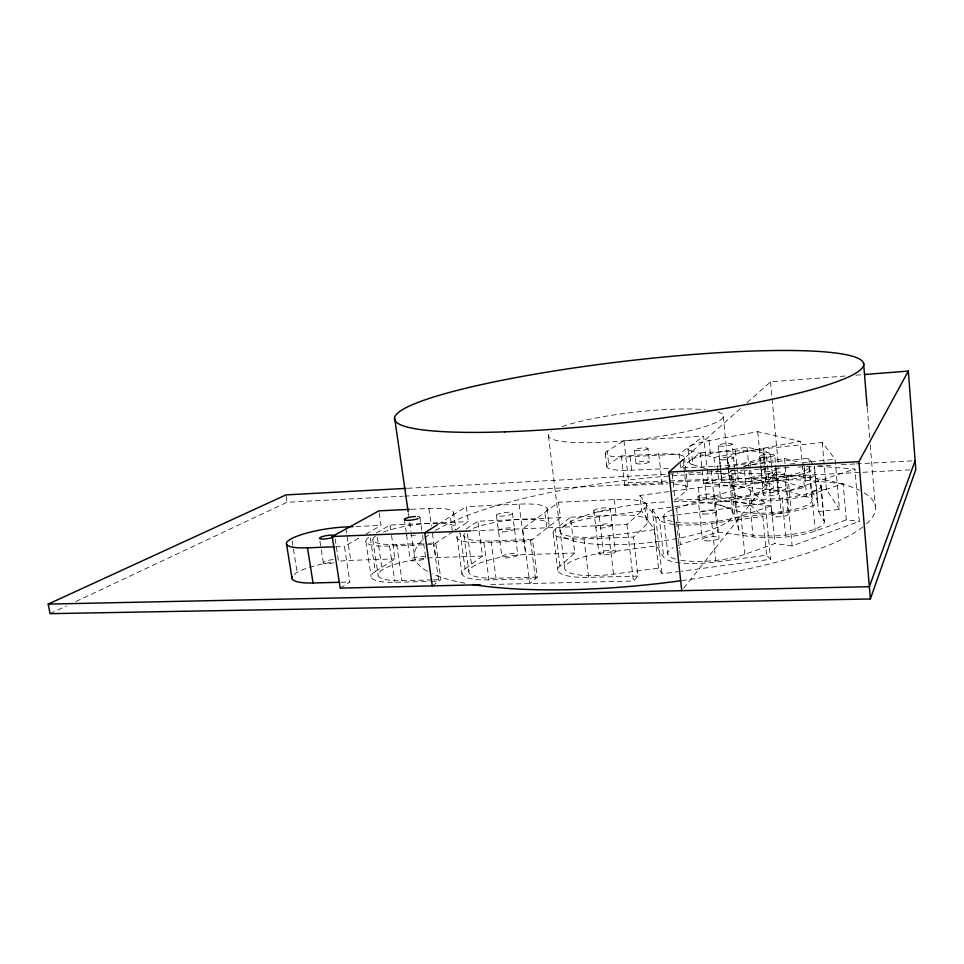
<?xml version="1.0" encoding="UTF-8"?>
<svg xmlns="http://www.w3.org/2000/svg" width="964" height="964" viewBox="0 0 964 964"><rect width="100%" height="100%" fill="white"/><g stroke="black" fill="none" stroke-linecap="round" stroke-linejoin="round"><path stroke-width="0.72" stroke-dasharray="4.82 3.62" d="M683.633 588.329L778.635 468.118M490.833 584.485L633.408 581.027L637.963 576.086L633.505 537.081L646.772 524.175L644.94 507.883A44.452 9.52 -6.6 0 0 614.333 499.569L558.542 502.244L522.801 528.778L529.863 583.533L537.285 577.135L532.465 539.43L491.062 540.973A42.982 9.483 -7.5 0 1 465.781 532.393M472.288 530.827L626.913 524.561L644.94 507.883M680.054 462.19L741.485 407.652M747.076 402.699L770.525 381.865L846.922 375.888M637.963 576.086L588.643 577.352A44.211 11.207 -6.4 0 1 559.988 566.073L574.821 552.987L570.447 517.198L616.153 515.222A44.356 10.014 -6.5 0 1 646.772 524.175M702.154 470.167L703.515 483.229L708.106 479.313L703.636 436.21L623.985 440.693L607.212 451.104L608.73 464.178A36.271 6.628 -6.3 0 0 631.625 470.215L670.113 468.42M672.221 474.131L675.029 500.159L686.428 490.64L683.127 459.659A36.222 6.603 -6.3 0 0 658.822 454.056L621.358 455.984L608.73 464.178M559.988 566.073L555.385 529.164L570.447 517.198M530.598 540.876L535.454 578.713L488.965 579.906A42.862 10.616 -7.5 0 1 465.106 568.832L460.177 532.984A43.079 9.52 -7.5 0 0 483.952 542.599L530.598 540.876L560.446 517.632L558.542 502.244M680.62 467.938L700.334 452.767L735.436 450.971A37.56 6.929 -5.7 0 1 763.006 456.803A37.56 6.929 -5.7 0 1 717.24 466.227L680.62 467.938L679.15 454.177L703.636 436.21M679.668 462.262L683.127 459.659M465.106 568.832L482.482 556.023L477.783 521.223L560.446 517.632M432.294 585.907L440.922 579.641L435.764 543.033L428.245 543.31M621.358 455.984L624.756 485.579L628.781 482.699L708.106 479.313M466.046 529.055L477.783 521.223M368.658 537.526A41.994 8.977 -8.4 0 0 389.577 546.082L433.607 544.455L452.502 532.032M455.803 529.863L468.323 521.632L466.287 506.654L519.078 504.136A43.079 9.013 -7.5 0 1 544.877 512.39L546.865 528.212A42.982 9.483 -7.5 0 0 526.826 519.21A42.982 9.483 -7.5 0 0 472.902 528.453M370.357 538.033L375.358 571.447L394.975 558.891L391.312 533.863M340.196 588.136L349.884 582.015L344.437 546.431L359.584 537.731M438.174 524.32L466.287 506.654M376.358 532.971L390.01 525.019L468.323 521.632M365.898 534.116L381.045 525.416L378.888 510.848M50.056 613.658L66.408 605.97M75.939 601.488L287.115 502.244L402.928 496.219M680.741 560.241A44.501 11.05 -5.2 0 0 744.811 554.36L774.911 543.527L792.131 545.937L859.31 521.379L854.911 469.034L817.52 466.13M677.897 545.576A44.501 11.05 -5.2 0 1 680.5 544.636L717.541 532.044L753.137 536.9A43.223 10.134 -4.6 0 0 815.231 531.092L846.284 519.873L859.31 521.379M771.308 505.907L706.552 498.713L676.571 508.221A44.73 9.917 -5.5 0 0 677.463 522.343A44.73 9.917 -5.5 0 0 741.003 516.065L771.308 505.907L774.911 543.527M843.175 483.651L805.434 480.289A43.199 8.989 -5 0 0 746.04 486.181L713.878 496.388L749.534 500.256A43.428 9.086 -5 0 0 811.905 494.171L843.175 483.651L846.284 519.873M706.552 498.713L704.937 483.253L787.046 491.375L854.911 469.034M704.937 483.253L744.545 471.083A43.284 8.543 -5.1 0 1 747.196 470.312M749.233 470.324L749.944 477.602L769.115 483.338A37.524 7.772 -5.4 0 1 753.233 495.4L714.541 503.027L736.279 510.775A40.066 8.736 -4.9 0 0 790.829 510.113A40.066 8.736 -4.9 0 0 806.651 496.737L803.627 463.431M743.34 466.347L784.503 458.515L787.528 490.953L804.398 487.615L802.494 466.721M749.944 477.602L761.946 475.276L804.398 487.615M718.337 471.107L715.396 471.661L732.905 477.023A40.247 7.833 -5.2 0 0 778.743 477.12A40.247 7.833 -5.2 0 0 808.832 466.54L811.869 500.28M725.579 467.636L731.339 466.54M732.785 466.263L750.064 462.985A37.68 6.965 -5.6 0 0 766.115 451.935L769.754 490.086M705.528 468.637L692.827 464.756L691.393 451.08L713.95 457.49L800.192 441.343L802.361 465.226M692.827 464.756A37.56 6.929 -5.7 0 1 710.384 453.875L746.955 447.067L766.115 451.935M691.393 451.08A37.632 6.579 -5.8 0 1 709.022 440.62L757.74 431.679L800.192 441.343M679.837 571.423L661.979 573.809L658.533 568.145L613.538 574.158A44.139 11.158 -6.4 0 1 564.94 569.363A44.139 11.158 -6.4 0 1 603.572 552.902L656.351 545.853L663.69 557.216A44.657 11.146 -5.3 0 0 715.842 562L766.609 555.204L770.561 559.289L681.319 571.218M658.533 568.145L654.243 529.658L641.711 511.065L639.951 495.448L698.382 487.663A44.814 9.423 -5.6 0 1 750.1 490.086L765.163 503.22L770.561 559.289M654.243 529.658L609.007 535.695A44.356 10.014 -6.5 0 1 560.325 532.056A44.356 10.014 -6.5 0 1 599.295 516.728L641.711 511.065M656.351 545.853L652.315 509.655L700.021 503.292A44.73 9.917 -5.5 0 1 751.691 506.208L762.873 516.523L766.609 555.204M639.951 495.448L655.773 517.813L674.981 515.258M676.463 515.053L765.163 503.22M677.547 524.753A44.886 10.002 -5.5 0 0 711.83 523.332L762.873 516.523M729.531 466.419L727.338 459.985A40.319 7.435 -5.3 0 1 763.657 448.814L822.244 442.5L835.101 459.238L839.439 509.426L818.557 511.535L814.508 467.034M744.28 466.311A40.247 7.833 -5.2 0 1 765.006 462.877L808.808 458.225L813.447 465.19M733.833 469.974L730.857 470.287L732.351 485.241L735.146 493.713L738.713 529.405A42.994 10.026 -4.7 0 0 785.744 535.092A42.994 10.026 -4.7 0 0 823.967 520.837L820.774 484.832L815.436 476.553L732.351 485.241M790.42 463.973L794.89 463.491M802.337 462.708L835.101 459.238M731.688 483.205L777.912 478.361A40.44 7.893 -5.2 0 0 814.231 466.347L817.243 500.147A40.259 8.796 -4.9 0 1 781.177 512.969L735.146 517.644L731.688 483.205L728.784 474.384L727.278 459.322M808.808 458.225L811.76 491.013L826.377 489.495L839.439 509.426M855.899 375.189L863.395 374.598M407.567 488.29L667.353 474.168M668.859 474.083L677.873 473.601M688.38 473.023L700.394 472.372M707.901 471.962L722.916 471.143M731.929 470.661L745.437 469.926M754.451 469.432L766.464 468.781M775.478 468.287L789.13 467.552M797.999 467.07L811.64 466.323M817.52 465.998L834.137 465.094M841.548 464.696L855.128 463.961M856.635 463.877L913.631 460.78M404.422 496.147L667.63 482.446M669.136 482.374L909.787 469.854M607.212 451.104A36.331 6.29 -6.4 0 0 630.082 456.683L679.15 454.177M411.267 509.293L428.92 508.45A41.982 8.507 -8.3 0 1 450.381 516.656L452.309 530.634M355.969 526.501L381.045 525.416M624.756 485.579L662.099 484.024A36.078 7.375 -6.1 0 1 668.064 483.892M703.515 483.229L738.496 481.771A37.403 7.736 -5.4 0 1 766.067 488.712A37.403 7.736 -5.4 0 1 720.53 498.496L675.029 500.159M335.568 546.769L344.437 546.431M375.55 536.02A41.898 8.953 -8.3 0 0 396.686 544.491L426.751 543.371M555.385 529.164A44.44 10.062 -6.6 0 0 583.991 538.912L633.505 537.081M340.473 561.072A40.837 9.399 -9.3 0 1 350.751 560.349L394.975 558.891M431.932 579.882L401.964 580.665A41.693 9.977 -8.4 0 1 381.708 570.206A41.693 9.977 -8.4 0 1 435.849 557.553L482.482 556.023M537.285 577.135L496.026 578.207A42.778 10.568 -7.5 0 1 471.504 567.567A42.778 10.568 -7.5 0 1 525.585 554.601L574.821 552.987M341.039 582.244L349.884 582.015M433.426 579.834L440.922 579.641M375.358 571.447A41.801 10.014 -8.5 0 0 394.903 582.316L430.004 581.413M431.474 581.376L438.789 581.196L433.607 544.455M784.503 458.515L800.891 462.732M787.528 490.953L806.651 496.737M652.315 509.655L659.557 519.765L663.69 557.216M811.76 491.013L817.243 500.147M818.557 511.535L823.967 520.837M735.146 517.644L738.713 529.405M292.08 540.647L293.092 547.022M293.43 549.143L297.153 572.399M286.175 496.376L287.115 502.244M319.94 541.141L321.096 548.492M321.301 549.854L323.35 562.916M335.123 538.816L338.424 560.289A7.664 1.711 -9.2 0 0 337.496 559.747M345.871 528.393L350.751 560.349M365.838 541.346L371.14 576.689M377.346 537.261L382.19 569.881M372.815 539.816L378.081 575.086M390.01 525.019L391.095 532.381M389.577 546.082L394.903 582.316M404.362 519.536L406.157 531.971M406.555 534.743L410.206 559.747M396.686 544.491L401.964 580.665M408.375 513.39L408.808 516.367M409.664 522.319L410.953 531.236M411.158 532.731L414.375 555.047M419.918 517.21L421.883 531.019M422.485 535.225L425.678 557.758A7.82 1.82 -8.4 0 1 413.797 560.891A7.82 1.82 -8.4 0 1 414.339 557.638A7.82 1.82 -8.4 0 1 425.678 557.758M428.92 508.45L431.414 526.103M432.414 533.249L435.849 557.553M453.526 512.185L455.743 528.248M456.936 536.888L462.081 574.183M467.359 533.682L471.938 567.23M463.889 535.321L468.841 571.495M483.952 542.599L488.965 579.906M491.062 540.973L496.026 578.207M496.424 515.246L501.919 556.77M512.438 513.185A8.074 1.687 -7.5 0 1 500.593 516.198A8.074 1.687 -7.5 0 1 500.28 513.294A8.074 1.687 -7.5 0 1 512.438 513.185L517.849 554.734A8.025 1.928 -7.5 0 1 506.088 557.939A8.025 1.928 -7.5 0 1 505.726 554.625A8.025 1.928 -7.5 0 1 517.849 554.734M519.078 504.136L525.585 554.601M553.167 533.14L557.831 570.459M547.154 508.715L549.119 524.368M548.432 435.788L564.808 569.013M583.991 538.912L588.643 577.352M593.824 510.703L595.74 526.778M595.74 526.838L598.957 553.673M609.007 535.695L613.538 574.158M599.295 516.728L603.572 552.902M614.333 499.569L616.153 515.222M605.296 453.646L606.838 466.841M610.381 508.92A8.327 1.783 -6.6 0 1 597.921 511.824A8.327 1.783 -6.6 0 1 597.993 508.715A8.327 1.783 -6.6 0 1 610.381 508.92L612.261 525.031A8.315 1.88 -6.5 0 1 599.849 527.995A8.315 1.88 -6.5 0 1 599.897 524.729A8.315 1.88 -6.5 0 1 612.261 525.031M623.985 440.693L628.781 482.699M626.913 524.561L633.408 581.027M612.261 524.97L615.369 551.854A8.278 2.024 -6.4 0 1 602.584 554.77A8.278 2.024 -6.4 0 1 603.5 551.143A8.278 2.024 -6.4 0 1 615.369 551.854M634.493 450.104L635.987 463.323M630.082 456.683L631.625 470.215M648.025 448.585A6.808 1.181 -6.4 0 1 637.734 450.694A6.808 1.181 -6.4 0 1 637.999 448.609A6.808 1.181 -6.4 0 1 648.025 448.585L649.483 461.828A6.796 1.241 -6.3 0 1 639.228 463.961A6.796 1.241 -6.3 0 1 639.481 461.768A6.796 1.241 -6.3 0 1 649.483 461.828M655.773 517.813L661.979 573.809M646.41 505.064L648.218 521.223M658.822 454.056L662.099 484.024M663.714 516.837L667.799 554.023M676.571 508.221L680.5 544.636M676.632 522.247L678.174 536.538M678.439 538.912L679.463 548.408M679.716 550.781L680.488 557.879M687.983 448.995L689.417 462.539M684.512 457.659L686.067 472.324M686.223 473.782L687.79 488.447M700.334 452.767L701.997 468.721M698.382 487.663L700.021 503.292M697.924 496.713L702.419 539.527M719.578 458.997L721.903 481.783M713.95 457.49L714.963 467.42M709.022 440.62L710.384 453.875M714.649 495.135A8.399 1.759 -5.6 0 1 702.154 497.858A8.399 1.759 -5.6 0 1 702.057 494.797A8.399 1.759 -5.6 0 1 714.649 495.135L719.048 537.96M711.179 470.372L717.541 532.044M711.83 523.332L715.842 562M723.217 416.183L733.098 514.354M718.18 445.488L720.723 470.251M720.855 471.661L721.867 481.506M717.24 466.227L720.53 498.496M735.436 450.971L736.894 465.636M737.038 467.106L738.496 481.771M741.003 516.065L744.811 554.36M732.206 444.151A7.049 1.229 -5.8 0 1 721.602 446.248A7.049 1.229 -5.8 0 1 721.771 444.079A7.049 1.229 -5.8 0 1 732.206 444.151L734.689 469.046M734.833 470.468L735.809 480.397A7.025 1.41 -5.5 0 1 725 482.494A7.025 1.41 -5.5 0 1 725.687 479.988A7.025 1.41 -5.5 0 1 735.809 480.397M732.905 477.023L736.279 510.775M763.38 494.954L760.62 466.504M750.064 462.985L750.643 468.878M750.787 470.348L753.233 495.4M746.955 447.067L749.088 468.878M750.1 490.086L751.691 506.208M749.534 500.256L753.137 536.9M744.545 471.083L746.04 486.181M769.73 489.977L772.212 515.74M763.657 448.814L765.006 462.877M764.066 454.586L765.03 464.672M765.163 466.106L767.103 486.266M763.223 456.611L764.175 466.612M764.368 468.6L766.284 488.507M757.74 431.679L761.247 468.01M761.391 469.468L761.946 475.276M759.644 456.394L760.476 465.058M782.105 498.183L785.564 535.104M770.525 381.865L778.213 463.66M777.912 478.361L781.177 512.969M774.695 455.044A7.555 1.398 -5.3 0 1 763.44 457.273A7.555 1.398 -5.3 0 1 763.368 454.863A7.555 1.398 -5.3 0 1 774.695 455.044L775.514 463.732M775.646 465.178L778.297 493.676A7.519 1.591 -5 0 1 766.561 495.833A7.519 1.591 -5 0 1 767.633 492.99A7.519 1.591 -5 0 1 778.297 493.676M770.525 454.719L771.766 467.721M771.899 469.167L773.55 486.507M787.901 475.613L791.107 510.052M787.046 491.375L792.131 545.937M784.419 473.179A8.11 1.603 -5.1 0 1 772.116 475.565A8.11 1.603 -5.1 0 1 772.489 472.746A8.11 1.603 -5.1 0 1 784.419 473.179L788.215 514.113M776.056 469.504L778.273 493.351M804.06 465.07L805.434 480.289M811.905 494.171L815.231 531.092M822.244 442.5L826.377 489.495M821.099 485.615L824.304 521.717M867.226 407.639L869.769 438.873M870.251 444.826L875.24 505.811M864.093 492.833A231.806 53.116 -6.1 0 1 866.19 524.211M862.937 526.91A231.806 53.116 -6.1 0 1 682.09 580.557M464.877 583.184A231.806 53.116 -6.1 0 1 432.318 573.785M427.341 571.291A231.806 53.116 -6.1 0 1 423.039 539.563M424.811 537.996A231.806 53.116 -6.1 0 1 429.896 534.104M435.451 530.489A231.806 53.116 -6.1 0 1 651.375 477.566A231.806 53.116 -6.1 0 1 859.466 490.327M673.824 484.048A36.078 7.375 -6.1 0 1 686.428 490.64M728.784 474.384A40.247 7.833 -5.2 0 1 732.025 470.468M774.393 468.745A7.543 1.47 -5.2 0 1 771.827 471.227A7.543 1.47 -5.2 0 1 761.223 471.155A7.543 1.47 -5.2 0 1 768.525 468.709M820.774 484.832A43.199 8.989 -5 0 1 782.274 498.171A43.199 8.989 -5 0 1 735.146 493.713M675.487 559.108A44.501 11.05 -5.2 0 1 673.306 547.673M383.347 532.14A41.898 8.953 -8.3 0 1 433.113 523.175A41.898 8.953 -8.3 0 1 454.803 530.116M415.508 535.092A7.857 1.675 -8.3 0 1 406.796 535.044M294.153 574.436A40.837 9.399 -9.3 0 1 332.761 562.072M417.183 516.451A7.869 1.591 -8.3 0 1 419.244 518.054M333.869 562.747A7.664 1.711 -9.2 0 1 323.314 562.783A7.664 1.711 -9.2 0 1 333.809 559.566M673.872 524.416A44.886 10.002 -5.5 0 1 659.557 519.765M673.716 501.642A86.832 19.617 -6.1 0 1 705.732 531.55A86.832 19.617 -6.1 0 1 563.072 536.442A86.832 19.617 -6.1 0 1 668.124 501.834M717.891 411.953A87.953 13.713 -6.5 0 1 639.361 439.259A87.953 13.713 -6.5 0 1 551.589 431.595M562.241 426.642A87.953 13.713 -6.5 0 1 705.19 409.724M722.988 459.876A7.037 1.301 -5.7 0 0 733.568 457.755A7.037 1.301 -5.7 0 0 723.133 457.611A7.037 1.301 -5.7 0 0 722.988 459.876M776.297 516.849A8.074 1.82 -4.8 0 0 788.263 514.27A8.074 1.82 -4.8 0 0 776.104 513.692A8.074 1.82 -4.8 0 0 776.297 516.849M773.863 491.098A8.098 1.687 -5 0 0 785.865 488.603A8.098 1.687 -5 0 0 773.682 488.194A8.098 1.687 -5 0 0 773.863 491.098M706.07 540.828A8.351 2.012 -5.3 0 0 719.036 538.177A8.351 2.012 -5.3 0 0 707.106 537.261A8.351 2.012 -5.3 0 0 706.07 540.828M703.841 514.053A8.387 1.856 -5.5 0 0 716.3 511.269A8.387 1.856 -5.5 0 0 703.732 510.824A8.387 1.856 -5.5 0 0 703.841 514.053M502.654 531.899A8.061 1.771 -7.5 0 0 514.475 528.814A8.061 1.771 -7.5 0 0 502.328 528.85A8.061 1.771 -7.5 0 0 502.654 531.899"/><path stroke-width="1.45" d="M406.073 488.374L285.934 494.906L48.2 604.103L50.056 613.658L870.384 598.981L915.8 469.54L908.329 371.08L864.889 374.478M915.125 460.696L869.359 586.702L48.2 604.103M870.384 598.981L858.936 461.66L908.329 371.08M681.765 590.679L668.883 472.107L678.933 463.178M437.331 524.85L424.75 532.755L432.294 585.907M480.325 584.738L340.196 588.136L332.219 536.502L378.888 510.848L409.784 509.366M668.883 472.107L858.936 461.66M353.029 526.621L345.654 526.947A41.03 8.423 -9.1 0 0 291.2 538.804A41.03 8.423 -9.1 0 0 307.48 547.817L334.086 546.817M332.219 536.502L470.806 530.887M292.345 576.496A40.837 9.399 -9.3 0 0 313.047 582.979L339.569 582.292M286.501 544.045L292.044 578.46M307.48 547.817L313.047 582.979M394.674 418.183L408.17 511.896M863.575 363.018L867.094 406.157M680.608 580.75A231.806 53.116 -6.1 0 1 472.685 584.546M418.087 518.596A7.869 1.591 -8.3 0 1 407.676 520.331A7.869 1.591 -8.3 0 1 405.374 518.536A7.869 1.591 -8.3 0 1 415.363 516.475M333.05 537.189A7.688 1.579 -9.1 0 1 320.422 538.888A7.688 1.579 -9.1 0 1 326.326 535.635A7.688 1.579 -9.1 0 1 334.339 536.466M504.787 431.848A236.144 30.511 -6.7 0 0 863.599 365.284A236.144 30.511 -6.7 0 0 519.222 376.984A236.144 30.511 -6.7 0 0 504.787 431.848"/></g></svg>
